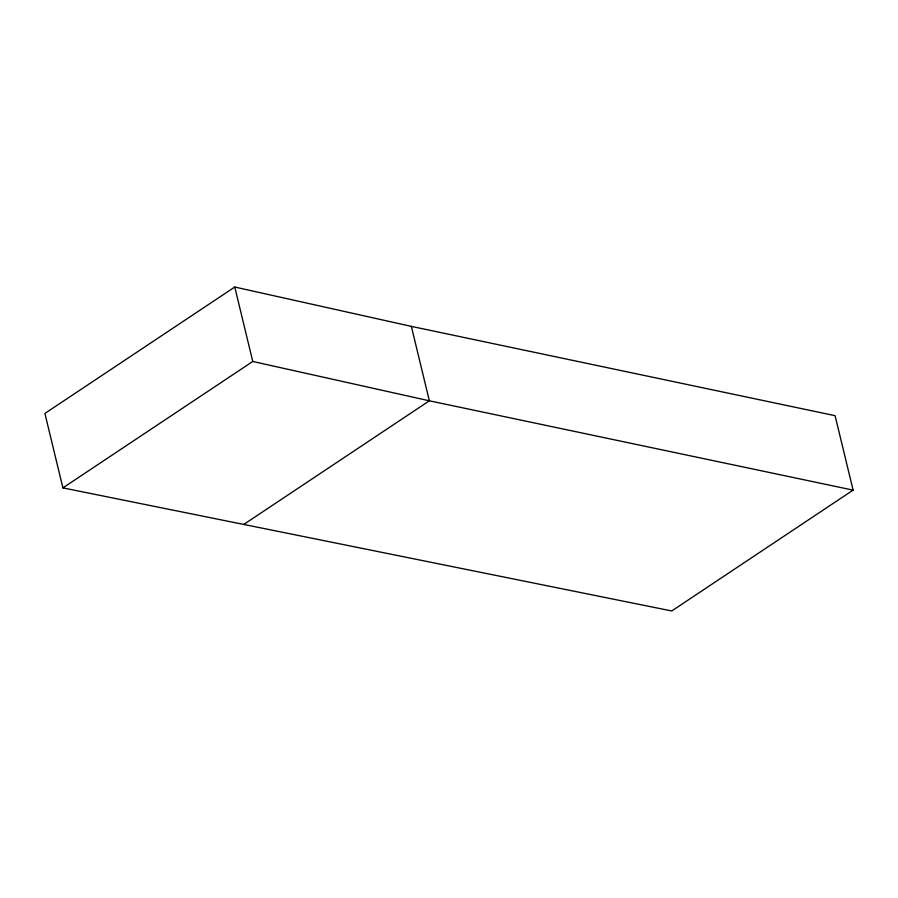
<?xml version="1.0" encoding="UTF-8"?>
<svg xmlns="http://www.w3.org/2000/svg" width="898" height="898" viewBox="0 0 898 898"><rect width="100%" height="100%" fill="white"/><g stroke="black" fill="none" stroke-linecap="round" stroke-linejoin="round"><path stroke-width="1.35" d="M853.1 490.128L671.749 610.966L62.905 487.883L44.9 413.439L234.76 287.034L411.351 326.378L835.095 415.684L853.1 490.128L429.356 400.811L252.765 361.467L62.905 487.883M243.751 524.443L429.356 400.811L411.351 326.378M234.76 287.034L252.765 361.467"/></g></svg>
